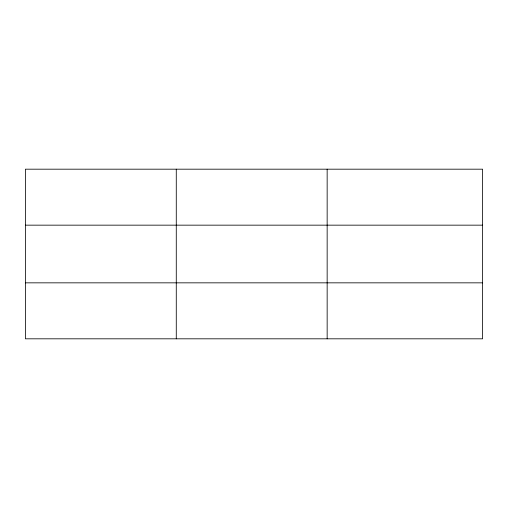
<?xml version="1.0" encoding="UTF-8"?>
<svg xmlns="http://www.w3.org/2000/svg" width="508" height="508" viewBox="0 0 508 508"><rect width="100%" height="100%" fill="white"/><g stroke="black" fill="none" stroke-linecap="round" stroke-linejoin="round"><path stroke-width="0.76" d="M176.276 338.817L176.276 169.183M327.152 338.817L327.152 169.183M482.6 225.158L482.6 169.183L25.4 169.183L25.4 338.817L482.6 338.817L482.6 225.158L25.4 225.158M25.4 282.842L482.6 282.842"/></g></svg>
